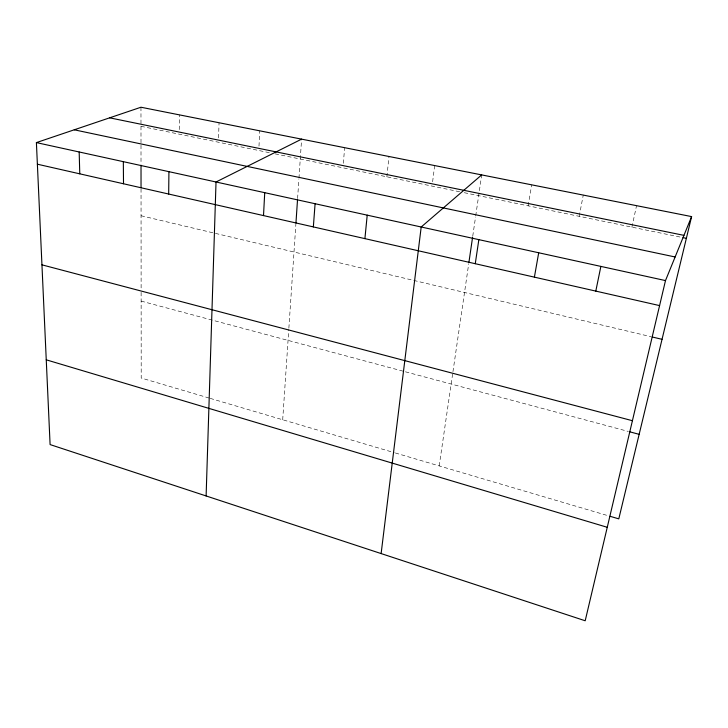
<?xml version="1.0" encoding="UTF-8"?>
<svg xmlns="http://www.w3.org/2000/svg" width="728" height="728" viewBox="0 0 728 728"><rect width="100%" height="100%" fill="white"/><g stroke="black" fill="none" stroke-linecap="round" stroke-linejoin="round"><path stroke-width="0.55" stroke-dasharray="3.64 2.73" d="M179.252 129.62L179.479 114.888M218.564 137.883L219.055 122.741M258.986 146.128L259.741 130.822M282.701 419.756L288.798 329.293M288.87 328.182L295.868 224.242M297.597 198.562L298.889 179.352M298.962 178.224L301.601 139.139M343.325 163.318L344.663 147.693M386.859 176.804L388.998 156.493M432.623 181.773L434.652 165.565M439.202 465.902L452.789 372.836M452.953 371.708L468.705 263.836M472.754 236.118L475.548 217.017M475.712 215.888L481.69 174.911M528.146 205.824L531.677 184.83M579.197 216.316L583.265 195.077M631.913 227.136L636.545 205.66M140.986 126.308L270.78 152.971M275.148 153.863L459.814 191.792M464.246 192.702L681.918 237.41M141.059 215.743L651.041 336.709M141.132 301.092L404.368 371.517M405.451 371.808L628.246 431.413M209.154 398.061L141.205 378.023L141.123 290.909M210.219 398.38L394.257 452.652M395.331 452.971L608.99 515.979M140.968 107.234L141.005 144.099M141.005 145.209L141.014 164.109M141.041 188.752L141.123 289.78"/><path stroke-width="1.09" d="M168.678 194.039L168.923 171.662M206.115 495.95L216.025 181.991L301.601 139.139M263.509 215.588L264.728 192.674M295.941 223.132L297.524 199.69M313.349 226.918L315.088 203.722M364.91 238.629L367.212 215.151M381.126 553.571L421.194 226.999L481.69 174.911M468.868 262.726L472.59 237.237M475.266 263.709L478.851 239.639M534.398 277.15L538.702 252.771M595.795 291.1L600.873 266.403M691.6 216.598L665.492 280.58L585.194 620.766L50.096 444.581L36.4 142.597L140.968 107.234L691.6 216.598L618.791 518.864L610.082 516.298M109.637 117.827L683.947 235.362M683.037 237.637L686.368 238.32M74.238 129.802L675.12 256.975M36.4 142.597L665.492 280.58M37.383 164.2L659.586 305.596M652.142 336.973L662.043 339.321M41.942 264.837L632.423 420.711M629.338 431.704L639.157 434.334M46.246 359.823L607.261 527.29M79.179 151.979L79.771 173.837M123.332 161.662L123.514 183.774M141.023 165.22L141.041 187.633"/></g></svg>
